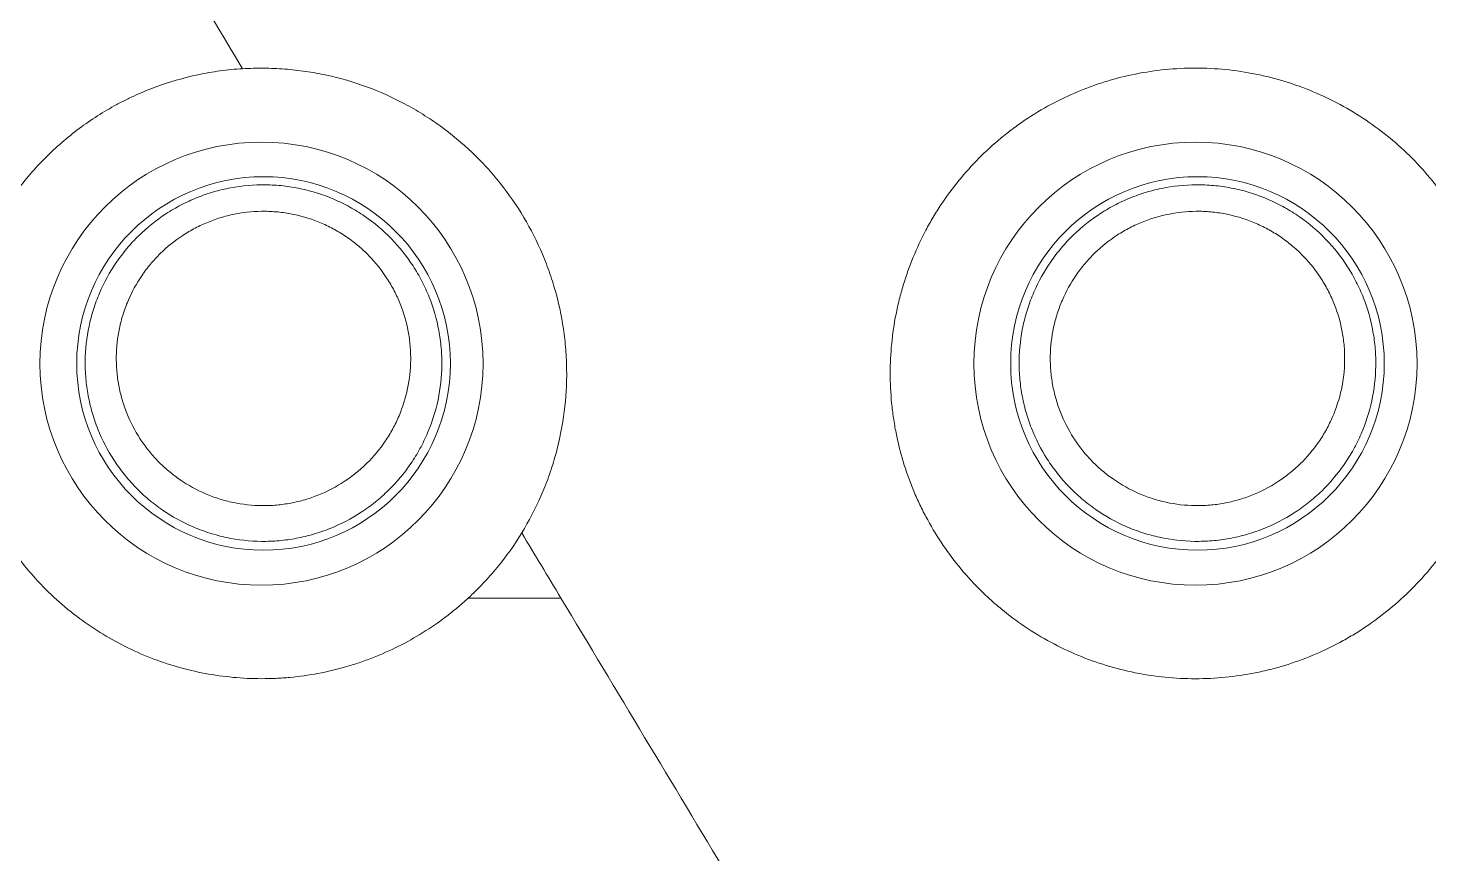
# Model space of a CAD drawing. Header units: inches. Extents: x 3778 to 56227, y -16914 to 35091.
# Drawn here: x 38179.234 to 38183.753, y -10632.125 to -10629.461 of the extents above; entities that cross this region are included whole.
import ezdxf

# ---------------------------------------------------------------- set-up
doc = ezdxf.new("R2010")
doc.units = ezdxf.units.IN
doc.header["$LTSCALE"] = 100
doc.header["$MEASUREMENT"] = 0
doc.layers.add('2-con', color=2, linetype='Continuous')
doc.layers.add('mark-B', color=2, linetype='Continuous', lineweight=20)

# ---------------------------------------------------------------- blocks, each defined once
blk = doc.blocks.new('무풍1way 일반')
at = {"layer": 'mark-B'}
for centre, radius in [((498.5502, -427.4618), 0.7146), ((498.5502, -427.4618), 0.7146), ((498.5502, -427.4618), 0.7146), ((498.5502, -427.4618), 0.7146), ((501.5626, -427.4618), 0.7146), ((501.5626, -427.4618), 0.7146), ((501.5626, -427.4618), 0.7146), ((501.5626, -427.4618), 0.7146), ((498.5437, -427.4625), 0.6025), ((501.556, -427.4625), 0.6025)]:
    blk.add_circle(centre, radius, dxfattribs=at)
for points in [[(500.0568, -425.8071), (500.2367, -426.1065), (500.4167, -426.406), (500.5967, -426.7054)], [(500.0568, -425.8071), (500.2367, -426.1065), (500.4167, -426.406), (500.5967, -426.7054)], [(500.8963, -426.7052), (500.7964, -426.7052), (500.6966, -426.7052), (500.5967, -426.7052)], [(500.8963, -426.7052), (500.7964, -426.7052), (500.6966, -426.7052), (500.5967, -426.7052)], [(500.5967, -426.7054), (500.6389, -426.7756), (500.6811, -426.8458), (500.7232, -426.9159)], [(500.5967, -426.7054), (500.6389, -426.7756), (500.6811, -426.8458), (500.7232, -426.9159)], [(500.7231, -426.9157), (500.7471, -426.8765), (500.8001, -426.8023), (500.8626, -426.7362), (500.8963, -426.7052)], [(500.7231, -426.9157), (500.7471, -426.8765), (500.8001, -426.8023), (500.8626, -426.7362), (500.8963, -426.7052)], [(501.6234, -428.4135), (501.8362, -428.7673), (502.0489, -429.1212), (502.2616, -429.475)], [(501.6234, -428.4135), (501.8362, -428.7673), (502.0489, -429.1212), (502.2616, -429.475)]]:
    blk.add_open_spline(points, degree=3, dxfattribs=at)
for points, knots in [([(498.5502, -428.4154), (498.6156, -428.4154), (498.6799, -428.4089), (498.7748, -428.3899), (498.8062, -428.382), (498.8528, -428.3678), (498.8683, -428.3627), (498.899, -428.3516), (498.9141, -428.3457), (498.9888, -428.3146), (499.0455, -428.2841), (499.1125, -428.2391), (499.1257, -428.2297), (499.1517, -428.2103), (499.1645, -428.2003), (499.202, -428.1693), (499.2258, -428.1475), (499.2937, -428.0792), (499.3343, -428.0295), (499.3791, -427.9621), (499.3878, -427.9484), (499.4043, -427.9206), (499.4279, -427.8786), (499.4619, -427.8062), (499.4834, -427.7459), (499.4973, -427.6998), (499.5016, -427.6843), (499.5094, -427.6529), (499.5129, -427.6372), (499.5285, -427.5582), (499.5347, -427.4947), (499.5347, -427.3989), (499.5332, -427.3668), (499.5285, -427.3186), (499.5265, -427.3025), (499.5218, -427.2707), (499.5191, -427.2549), (499.5036, -427.1765), (499.4852, -427.1153), (499.4547, -427.041), (499.4482, -427.0263), (499.4344, -426.997), (499.4272, -426.9825), (499.4045, -426.9398), (499.3881, -426.9122), (499.335, -426.8322), (499.2945, -426.7824), (499.2373, -426.7248), (499.2255, -426.7135), (499.2016, -426.6917), (499.1651, -426.66), (499.1007, -426.612), (499.0456, -426.5786), (498.9886, -426.5479), (498.959, -426.5338), (498.8692, -426.4963), (498.8076, -426.4775), (498.7125, -426.4584), (498.6803, -426.4536), (498.6153, -426.4471), (498.5829, -426.4455), (498.4859, -426.4454), (498.4217, -426.4517), (498.3419, -426.4676), (498.326, -426.4712), (498.2943, -426.4792), (498.2474, -426.4922), (498.1715, -426.5195), (498.1133, -426.5472), (498.0706, -426.5701), (498.0565, -426.5781), (498.0286, -426.5949), (498.0148, -426.6036), (497.9475, -426.6489), (497.8979, -426.6898), (497.8299, -426.7581), (497.8083, -426.7821), (497.7775, -426.8197), (497.7676, -426.8326), (497.7484, -426.8586), (497.7392, -426.8717), (497.6947, -426.9386), (497.6647, -426.9951), (497.6279, -427.0842), (497.617, -427.1149), (497.5984, -427.1765), (497.5906, -427.2075), (497.572, -427.3014), (497.5657, -427.3651), (497.5656, -427.4944), (497.5719, -427.5581), (497.5903, -427.652), (497.598, -427.683), (497.6165, -427.7446), (497.6274, -427.7753), (497.6641, -427.8645), (497.694, -427.921), (497.7472, -428.0012), (497.7662, -428.0272), (497.8073, -428.0776), (497.8289, -428.1016), (497.8968, -428.17), (497.9462, -428.211), (498.0267, -428.2653), (498.0548, -428.2822), (498.1118, -428.3129), (498.17, -428.3407), (498.2306, -428.3626), (498.2769, -428.3768), (498.2925, -428.3812), (498.324, -428.3892), (498.3399, -428.3928), (498.42, -428.4089), (498.4847, -428.4154), (498.5502, -428.4154)], [0, 0, 0, 0, 0.03125, 0.03125, 0.046875, 0.046875, 0.054687, 0.054687, 0.0625, 0.0625, 0.09375, 0.09375, 0.101562, 0.101562, 0.109375, 0.109375, 0.125, 0.125, 0.15625, 0.15625, 0.164062, 0.164062, 0.171875, 0.1875, 0.203125, 0.203125, 0.210937, 0.210937, 0.21875, 0.21875, 0.25, 0.25, 0.265625, 0.265625, 0.273437, 0.273437, 0.28125, 0.28125, 0.3125, 0.3125, 0.320312, 0.320312, 0.328125, 0.328125, 0.34375, 0.34375, 0.375, 0.375, 0.382812, 0.382812, 0.390625, 0.40625, 0.421875, 0.421875, 0.4375, 0.4375, 0.46875, 0.46875, 0.484375, 0.484375, 0.5, 0.5, 0.53125, 0.53125, 0.539062, 0.539062, 0.546875, 0.5625, 0.578125, 0.578125, 0.585937, 0.585937, 0.59375, 0.59375, 0.625, 0.625, 0.640625, 0.640625, 0.648437, 0.648437, 0.65625, 0.65625, 0.6875, 0.6875, 0.703125, 0.703125, 0.71875, 0.71875, 0.75, 0.75, 0.78125, 0.78125, 0.796875, 0.796875, 0.8125, 0.8125, 0.84375, 0.84375, 0.859375, 0.859375, 0.875, 0.875, 0.90625, 0.90625, 0.921875, 0.921875, 0.9375, 0.953125, 0.953125, 0.960938, 0.960938, 0.96875, 0.96875, 1, 1, 1, 1]), ([(498.5502, -428.4154), (498.6156, -428.4154), (498.6799, -428.4089), (498.7748, -428.3899), (498.8062, -428.382), (498.8528, -428.3678), (498.8683, -428.3627), (498.899, -428.3516), (498.9141, -428.3457), (498.9888, -428.3146), (499.0455, -428.2841), (499.1125, -428.2391), (499.1257, -428.2297), (499.1517, -428.2103), (499.1645, -428.2003), (499.202, -428.1693), (499.2258, -428.1475), (499.2937, -428.0792), (499.3343, -428.0295), (499.3791, -427.9621), (499.3878, -427.9484), (499.4043, -427.9206), (499.4279, -427.8786), (499.4619, -427.8062), (499.4834, -427.7459), (499.4973, -427.6998), (499.5016, -427.6843), (499.5094, -427.6529), (499.5129, -427.6372), (499.5285, -427.5582), (499.5347, -427.4947), (499.5347, -427.3989), (499.5332, -427.3668), (499.5285, -427.3186), (499.5265, -427.3025), (499.5218, -427.2707), (499.5191, -427.2549), (499.5036, -427.1765), (499.4852, -427.1153), (499.4547, -427.041), (499.4482, -427.0263), (499.4344, -426.997), (499.4272, -426.9825), (499.4045, -426.9398), (499.3881, -426.9122), (499.335, -426.8322), (499.2945, -426.7824), (499.2373, -426.7248), (499.2255, -426.7135), (499.2016, -426.6917), (499.1651, -426.66), (499.1007, -426.612), (499.0456, -426.5786), (498.9886, -426.5479), (498.959, -426.5338), (498.8692, -426.4963), (498.8076, -426.4775), (498.7125, -426.4584), (498.6803, -426.4536), (498.6153, -426.4471), (498.5829, -426.4455), (498.4859, -426.4454), (498.4217, -426.4517), (498.3419, -426.4676), (498.326, -426.4712), (498.2943, -426.4792), (498.2474, -426.4922), (498.1715, -426.5195), (498.1133, -426.5472), (498.0706, -426.5701), (498.0565, -426.5781), (498.0286, -426.5949), (498.0148, -426.6036), (497.9475, -426.6489), (497.8979, -426.6898), (497.8299, -426.7581), (497.8083, -426.7821), (497.7775, -426.8197), (497.7676, -426.8326), (497.7484, -426.8586), (497.7392, -426.8717), (497.6947, -426.9386), (497.6647, -426.9951), (497.6279, -427.0842), (497.617, -427.1149), (497.5984, -427.1765), (497.5906, -427.2075), (497.572, -427.3014), (497.5657, -427.3651), (497.5656, -427.4944), (497.5719, -427.5581), (497.5903, -427.652), (497.598, -427.683), (497.6165, -427.7446), (497.6274, -427.7753), (497.6641, -427.8645), (497.694, -427.921), (497.7472, -428.0012), (497.7662, -428.0272), (497.8073, -428.0776), (497.8289, -428.1016), (497.8968, -428.17), (497.9462, -428.211), (498.0267, -428.2653), (498.0548, -428.2822), (498.1118, -428.3129), (498.17, -428.3407), (498.2306, -428.3626), (498.2769, -428.3768), (498.2925, -428.3812), (498.324, -428.3892), (498.3399, -428.3928), (498.42, -428.4089), (498.4847, -428.4154), (498.5502, -428.4154)], [0, 0, 0, 0, 0.03125, 0.03125, 0.046875, 0.046875, 0.054687, 0.054687, 0.0625, 0.0625, 0.09375, 0.09375, 0.101562, 0.101562, 0.109375, 0.109375, 0.125, 0.125, 0.15625, 0.15625, 0.164062, 0.164062, 0.171875, 0.1875, 0.203125, 0.203125, 0.210937, 0.210937, 0.21875, 0.21875, 0.25, 0.25, 0.265625, 0.265625, 0.273437, 0.273437, 0.28125, 0.28125, 0.3125, 0.3125, 0.320312, 0.320312, 0.328125, 0.328125, 0.34375, 0.34375, 0.375, 0.375, 0.382812, 0.382812, 0.390625, 0.40625, 0.421875, 0.421875, 0.4375, 0.4375, 0.46875, 0.46875, 0.484375, 0.484375, 0.5, 0.5, 0.53125, 0.53125, 0.539062, 0.539062, 0.546875, 0.5625, 0.578125, 0.578125, 0.585937, 0.585937, 0.59375, 0.59375, 0.625, 0.625, 0.640625, 0.640625, 0.648437, 0.648437, 0.65625, 0.65625, 0.6875, 0.6875, 0.703125, 0.703125, 0.71875, 0.71875, 0.75, 0.75, 0.78125, 0.78125, 0.796875, 0.796875, 0.8125, 0.8125, 0.84375, 0.84375, 0.859375, 0.859375, 0.875, 0.875, 0.90625, 0.90625, 0.921875, 0.921875, 0.9375, 0.953125, 0.953125, 0.960938, 0.960938, 0.96875, 0.96875, 1, 1, 1, 1]), ([(500.8963, -426.7052), (500.9075, -426.6949), (500.919, -426.6849), (500.9425, -426.6652), (500.9545, -426.6556), (500.9909, -426.6279), (501.016, -426.6106), (501.0931, -426.5625), (501.1474, -426.5353), (501.2188, -426.5074), (501.2333, -426.5021), (501.2624, -426.4923), (501.3062, -426.4787), (501.3802, -426.4612), (501.4404, -426.4527), (501.4859, -426.4484), (501.5012, -426.4474), (501.5318, -426.446), (501.5472, -426.4456), (501.6242, -426.4456), (501.6848, -426.4514), (501.7744, -426.4683), (501.8041, -426.4753), (501.8629, -426.4921), (501.8922, -426.502), (501.9776, -426.5354), (502.0318, -426.5627), (502.1091, -426.6109), (502.1342, -426.6282), (502.1708, -426.6561), (502.1827, -426.6657), (502.2061, -426.6852), (502.2175, -426.6953), (502.2287, -426.7056)], [0, 0, 0, 0, 0.03125, 0.03125, 0.0625, 0.0625, 0.125, 0.125, 0.25, 0.25, 0.28125, 0.28125, 0.3125, 0.375, 0.4375, 0.4375, 0.46875, 0.46875, 0.5, 0.5, 0.625, 0.625, 0.6875, 0.6875, 0.75, 0.75, 0.875, 0.875, 0.9375, 0.9375, 0.96875, 0.96875, 1, 1, 1, 1]), ([(500.8963, -426.7052), (500.9075, -426.6949), (500.919, -426.6849), (500.9425, -426.6652), (500.9545, -426.6556), (500.9909, -426.6279), (501.016, -426.6106), (501.0931, -426.5625), (501.1474, -426.5353), (501.2188, -426.5074), (501.2333, -426.5021), (501.2624, -426.4923), (501.3062, -426.4787), (501.3802, -426.4612), (501.4404, -426.4527), (501.4859, -426.4484), (501.5012, -426.4474), (501.5318, -426.446), (501.5472, -426.4456), (501.6242, -426.4456), (501.6848, -426.4514), (501.7744, -426.4683), (501.8041, -426.4753), (501.8629, -426.4921), (501.8922, -426.502), (501.9776, -426.5354), (502.0318, -426.5627), (502.1091, -426.6109), (502.1342, -426.6282), (502.1708, -426.6561), (502.1827, -426.6657), (502.2061, -426.6852), (502.2175, -426.6953), (502.2287, -426.7056)], [0, 0, 0, 0, 0.03125, 0.03125, 0.0625, 0.0625, 0.125, 0.125, 0.25, 0.25, 0.28125, 0.28125, 0.3125, 0.375, 0.4375, 0.4375, 0.46875, 0.46875, 0.5, 0.5, 0.625, 0.625, 0.6875, 0.6875, 0.75, 0.75, 0.875, 0.875, 0.9375, 0.9375, 0.96875, 0.96875, 1, 1, 1, 1]), ([(502.2287, -426.7056), (502.264, -426.738), (502.2967, -426.7728), (502.3419, -426.8285), (502.3563, -426.8477), (502.3838, -426.8872), (502.3969, -426.9076), (502.4336, -426.9695), (502.4761, -427.0549), (502.506, -427.1456), (502.5293, -427.2391), (502.5374, -427.2862), (502.5468, -427.3808), (502.548, -427.4283), (502.5453, -427.488), (502.5445, -427.5), (502.5425, -427.524), (502.5413, -427.536), (502.537, -427.5717), (502.5333, -427.5953), (502.5197, -427.6655), (502.5072, -427.7114), (502.4836, -427.7788), (502.4749, -427.8011), (502.4558, -427.8452), (502.4453, -427.867), (502.4119, -427.9307), (502.3615, -428.0117), (502.2998, -428.085), (502.249, -428.1369), (502.2315, -428.1535), (502.1954, -428.1853), (502.1769, -428.2004), (502.1198, -428.2438), (502.0796, -428.27), (502.0268, -428.2991), (502.0162, -428.3047), (501.9945, -428.3156), (501.9835, -428.3209), (501.9505, -428.336), (501.9282, -428.3453), (501.8606, -428.3704), (501.8145, -428.3838), (501.7439, -428.3988), (501.7201, -428.403), (501.6721, -428.4096), (501.6478, -428.412), (501.6235, -428.4135)], [0, 0, 0, 0, 0.0625, 0.0625, 0.09375, 0.09375, 0.125, 0.125, 0.1875, 0.25, 0.25, 0.3125, 0.3125, 0.375, 0.375, 0.390625, 0.390625, 0.40625, 0.40625, 0.4375, 0.4375, 0.5, 0.5, 0.53125, 0.53125, 0.5625, 0.5625, 0.625, 0.6875, 0.6875, 0.71875, 0.71875, 0.75, 0.75, 0.8125, 0.8125, 0.828125, 0.828125, 0.84375, 0.84375, 0.875, 0.875, 0.9375, 0.9375, 0.96875, 0.96875, 1, 1, 1, 1]), ([(502.2287, -426.7056), (502.264, -426.738), (502.2967, -426.7728), (502.3419, -426.8285), (502.3563, -426.8477), (502.3838, -426.8872), (502.3969, -426.9076), (502.4336, -426.9695), (502.4761, -427.0549), (502.506, -427.1456), (502.5293, -427.2391), (502.5374, -427.2862), (502.5468, -427.3808), (502.548, -427.4283), (502.5453, -427.488), (502.5445, -427.5), (502.5425, -427.524), (502.5413, -427.536), (502.537, -427.5717), (502.5333, -427.5953), (502.5197, -427.6655), (502.5072, -427.7114), (502.4836, -427.7788), (502.4749, -427.8011), (502.4558, -427.8452), (502.4453, -427.867), (502.4119, -427.9307), (502.3615, -428.0117), (502.2998, -428.085), (502.249, -428.1369), (502.2315, -428.1535), (502.1954, -428.1853), (502.1769, -428.2004), (502.1198, -428.2438), (502.0796, -428.27), (502.0268, -428.2991), (502.0162, -428.3047), (501.9945, -428.3156), (501.9835, -428.3209), (501.9505, -428.336), (501.9282, -428.3453), (501.8606, -428.3704), (501.8145, -428.3838), (501.7439, -428.3988), (501.7201, -428.403), (501.6721, -428.4096), (501.6478, -428.412), (501.6235, -428.4135)], [0, 0, 0, 0, 0.0625, 0.0625, 0.09375, 0.09375, 0.125, 0.125, 0.1875, 0.25, 0.25, 0.3125, 0.3125, 0.375, 0.375, 0.390625, 0.390625, 0.40625, 0.40625, 0.4375, 0.4375, 0.5, 0.5, 0.53125, 0.53125, 0.5625, 0.5625, 0.625, 0.6875, 0.6875, 0.71875, 0.71875, 0.75, 0.75, 0.8125, 0.8125, 0.828125, 0.828125, 0.84375, 0.84375, 0.875, 0.875, 0.9375, 0.9375, 0.96875, 0.96875, 1, 1, 1, 1]), ([(498.1294, -427.8627), (498.1031, -427.8353), (498.0798, -427.8058), (498.0494, -427.7584), (498.04, -427.7421), (498.0228, -427.7083), (498.0151, -427.6911), (497.9946, -427.6388), (497.9844, -427.6029), (497.9744, -427.5474), (497.9719, -427.5285), (497.9689, -427.4911), (497.9683, -427.4724), (497.9693, -427.4164), (497.9735, -427.3792), (497.9895, -427.3052), (498.001, -427.2696), (498.0233, -427.2181), (498.0316, -427.2013), (498.0498, -427.1684), (498.0599, -427.1522), (498.092, -427.1057), (498.1162, -427.0772), (498.1566, -427.0379), (498.1708, -427.0255), (498.2005, -427.0018), (498.2159, -426.9908), (498.2633, -426.9602), (498.2966, -426.943), (498.3494, -426.9221), (498.3676, -426.9159), (498.4039, -426.9055), (498.4406, -426.897), (498.4779, -426.8921), (498.5061, -426.8897), (498.5156, -426.8892), (498.5345, -426.8886), (498.5441, -426.8885), (498.5916, -426.8893), (498.629, -426.8937), (498.6842, -426.9057), (498.7024, -426.9106), (498.7295, -426.9194), (498.7385, -426.9225), (498.7563, -426.9292), (498.7651, -426.9328), (498.8083, -426.9517), (498.8411, -426.97), (498.8875, -427.0023), (498.9026, -427.0139), (498.9315, -427.0385), (498.9452, -427.0515), (498.9714, -427.0788), (498.9839, -427.0931), (499.0073, -427.1228), (499.0182, -427.1381), (499.0484, -427.1854), (499.0654, -427.2187), (499.0827, -427.2627), (499.0859, -427.2717), (499.0919, -427.2895), (499.1002, -427.3164), (499.1107, -427.3619), (499.1155, -427.399), (499.1185, -427.4364), (499.1191, -427.4554), (499.1181, -427.5119), (499.1138, -427.549), (499.1019, -427.6038), (499.097, -427.6219), (499.0854, -427.6579), (499.0788, -427.6756), (499.0564, -427.7272), (499.0382, -427.7598), (499.0061, -427.8063), (498.9945, -427.8214), (498.9701, -427.8502), (498.9573, -427.8639), (498.9169, -427.903), (498.8875, -427.9264), (498.8396, -427.9573), (498.8232, -427.9668), (498.7897, -427.984), (498.7555, -427.9995), (498.7198, -428.0116), (498.6834, -428.022), (498.6648, -428.0263), (498.6089, -428.0365), (498.5714, -428.0395), (498.5148, -428.0385), (498.4959, -428.0372), (498.458, -428.0328), (498.4394, -428.0297), (498.3842, -428.0176), (498.3484, -428.0061), (498.3049, -427.9871), (498.2963, -427.9831), (498.2793, -427.9746), (498.2542, -427.9614), (498.2304, -427.9464), (498.1843, -427.9144), (498.1558, -427.8901), (498.1294, -427.8627)], [0, 0, 0, 0, 0.03125, 0.03125, 0.046875, 0.046875, 0.0625, 0.0625, 0.09375, 0.09375, 0.109375, 0.109375, 0.125, 0.125, 0.15625, 0.15625, 0.1875, 0.1875, 0.203125, 0.203125, 0.21875, 0.21875, 0.25, 0.25, 0.265625, 0.265625, 0.28125, 0.28125, 0.3125, 0.3125, 0.328125, 0.328125, 0.34375, 0.359375, 0.359375, 0.367188, 0.367188, 0.375, 0.375, 0.40625, 0.40625, 0.421875, 0.421875, 0.429688, 0.429688, 0.4375, 0.4375, 0.46875, 0.46875, 0.484375, 0.484375, 0.5, 0.5, 0.515625, 0.515625, 0.53125, 0.53125, 0.5625, 0.5625, 0.570313, 0.570313, 0.578125, 0.59375, 0.609375, 0.609375, 0.625, 0.625, 0.65625, 0.65625, 0.671875, 0.671875, 0.6875, 0.6875, 0.71875, 0.71875, 0.734375, 0.734375, 0.75, 0.75, 0.78125, 0.78125, 0.796875, 0.796875, 0.8125, 0.828125, 0.828125, 0.84375, 0.84375, 0.875, 0.875, 0.890625, 0.890625, 0.90625, 0.90625, 0.9375, 0.9375, 0.945313, 0.945313, 0.953125, 0.96875, 0.96875, 1, 1, 1, 1]), ([(501.1441, -427.8651), (501.1175, -427.8378), (501.0941, -427.8085), (501.0634, -427.7612), (501.054, -427.745), (501.0366, -427.7113), (501.0287, -427.6942), (501.0079, -427.6419), (500.9975, -427.6061), (500.9872, -427.5507), (500.9846, -427.5318), (500.9814, -427.4944), (500.9807, -427.4757), (500.9814, -427.4197), (500.9854, -427.3825), (501.001, -427.3084), (501.0123, -427.2727), (501.0342, -427.2212), (501.0424, -427.2043), (501.0605, -427.1713), (501.0704, -427.155), (501.1023, -427.1084), (501.1263, -427.0797), (501.1665, -427.0402), (501.1806, -427.0276), (501.2102, -427.0038), (501.2255, -426.9927), (501.2727, -426.9618), (501.306, -426.9444), (501.3587, -426.9232), (501.3767, -426.9169), (501.413, -426.9064), (501.4497, -426.8976), (501.4869, -426.8925), (501.5151, -426.89), (501.5246, -426.8894), (501.5435, -426.8887), (501.5531, -426.8885), (501.6006, -426.8891), (501.6381, -426.8932), (501.6933, -426.9049), (501.7115, -426.9097), (501.7387, -426.9183), (501.7477, -426.9214), (501.7655, -426.928), (501.7743, -426.9315), (501.8176, -426.9502), (501.8505, -426.9683), (501.8972, -427.0003), (501.9123, -427.0119), (501.9413, -427.0363), (501.9551, -427.0492), (501.9815, -427.0763), (501.9941, -427.0906), (502.0176, -427.1201), (502.0286, -427.1354), (502.0591, -427.1825), (502.0763, -427.2157), (502.0938, -427.2596), (502.0971, -427.2685), (502.1032, -427.2864), (502.1117, -427.3132), (502.1224, -427.3587), (502.1275, -427.3957), (502.1307, -427.4331), (502.1314, -427.4521), (502.1307, -427.5086), (502.1265, -427.5457), (502.115, -427.6006), (502.1102, -427.6187), (502.0989, -427.6548), (502.0923, -427.6725), (502.0702, -427.7242), (502.0522, -427.757), (502.0204, -427.8036), (502.0089, -427.8188), (501.9847, -427.8477), (501.9719, -427.8615), (501.9318, -427.9008), (501.9025, -427.9244), (501.8548, -427.9556), (501.8384, -427.9652), (501.805, -427.9825), (501.7709, -427.9982), (501.7353, -428.0106), (501.699, -428.0212), (501.6804, -428.0256), (501.6245, -428.0361), (501.5871, -428.0393), (501.5305, -428.0386), (501.5115, -428.0375), (501.4736, -428.0333), (501.455, -428.0303), (501.3997, -428.0185), (501.3639, -428.0072), (501.3203, -427.9884), (501.3116, -427.9845), (501.2946, -427.9761), (501.2694, -427.963), (501.2455, -427.9482), (501.1993, -427.9164), (501.1706, -427.8923), (501.1441, -427.8651)], [0, 0, 0, 0, 0.03125, 0.03125, 0.046875, 0.046875, 0.0625, 0.0625, 0.09375, 0.09375, 0.109375, 0.109375, 0.125, 0.125, 0.15625, 0.15625, 0.1875, 0.1875, 0.203125, 0.203125, 0.21875, 0.21875, 0.25, 0.25, 0.265625, 0.265625, 0.28125, 0.28125, 0.3125, 0.3125, 0.328125, 0.328125, 0.34375, 0.359375, 0.359375, 0.367187, 0.367187, 0.375, 0.375, 0.40625, 0.40625, 0.421875, 0.421875, 0.429687, 0.429687, 0.4375, 0.4375, 0.46875, 0.46875, 0.484375, 0.484375, 0.5, 0.5, 0.515625, 0.515625, 0.53125, 0.53125, 0.5625, 0.5625, 0.570312, 0.570312, 0.578125, 0.59375, 0.609375, 0.609375, 0.625, 0.625, 0.65625, 0.65625, 0.671875, 0.671875, 0.6875, 0.6875, 0.71875, 0.71875, 0.734375, 0.734375, 0.75, 0.75, 0.78125, 0.78125, 0.796875, 0.796875, 0.8125, 0.828125, 0.828125, 0.84375, 0.84375, 0.875, 0.875, 0.890625, 0.890625, 0.90625, 0.90625, 0.9375, 0.9375, 0.945312, 0.945312, 0.953125, 0.96875, 0.96875, 1, 1, 1, 1]), ([(500.7233, -426.916), (500.7, -426.9539), (500.6794, -426.9933), (500.6525, -427.0546), (500.6442, -427.0753), (500.629, -427.1176), (500.6221, -427.139), (500.6038, -427.2034), (500.5853, -427.2902), (500.5786, -427.379), (500.5781, -427.4464), (500.5788, -427.4688), (500.5815, -427.5133), (500.5836, -427.5354), (500.5922, -427.6014), (500.6009, -427.6449), (500.6183, -427.7094), (500.6249, -427.7307), (500.6396, -427.7732), (500.6476, -427.7942), (500.6738, -427.8559), (500.7139, -427.9352), (500.7646, -428.0087), (500.8067, -428.0616), (500.8214, -428.0787), (500.8516, -428.1118), (500.8673, -428.1278), (500.9157, -428.1739), (500.95, -428.2025), (501.0045, -428.2418), (501.0232, -428.2544), (501.0616, -428.2783), (501.0812, -428.2896), (501.1408, -428.3213), (501.2225, -428.3577), (501.3089, -428.3829), (501.3754, -428.3974), (501.3978, -428.4015), (501.4425, -428.408), (501.4875, -428.413), (501.5327, -428.4149), (501.5782, -428.4153), (501.6008, -428.4146), (501.6233, -428.4132)], [0, 0, 0, 0, 0.0625, 0.0625, 0.09375, 0.09375, 0.125, 0.125, 0.1875, 0.25, 0.25, 0.28125, 0.28125, 0.3125, 0.3125, 0.375, 0.375, 0.40625, 0.40625, 0.4375, 0.4375, 0.5, 0.5625, 0.5625, 0.59375, 0.59375, 0.625, 0.625, 0.6875, 0.6875, 0.71875, 0.71875, 0.75, 0.75, 0.8125, 0.875, 0.875, 0.90625, 0.90625, 0.9375, 0.96875, 0.96875, 1, 1, 1, 1]), ([(500.7233, -426.916), (500.7, -426.9539), (500.6794, -426.9933), (500.6525, -427.0546), (500.6442, -427.0753), (500.629, -427.1176), (500.6221, -427.139), (500.6038, -427.2034), (500.5853, -427.2902), (500.5786, -427.379), (500.5781, -427.4464), (500.5788, -427.4688), (500.5815, -427.5133), (500.5836, -427.5354), (500.5922, -427.6014), (500.6009, -427.6449), (500.6183, -427.7094), (500.6249, -427.7307), (500.6396, -427.7732), (500.6476, -427.7942), (500.6738, -427.8559), (500.7139, -427.9352), (500.7646, -428.0087), (500.8067, -428.0616), (500.8214, -428.0787), (500.8516, -428.1118), (500.8673, -428.1278), (500.9157, -428.1739), (500.95, -428.2025), (501.0045, -428.2418), (501.0232, -428.2544), (501.0616, -428.2783), (501.0812, -428.2896), (501.1408, -428.3213), (501.2225, -428.3577), (501.3089, -428.3829), (501.3754, -428.3974), (501.3978, -428.4015), (501.4425, -428.408), (501.4875, -428.413), (501.5327, -428.4149), (501.5782, -428.4153), (501.6008, -428.4146), (501.6233, -428.4132)], [0, 0, 0, 0, 0.0625, 0.0625, 0.09375, 0.09375, 0.125, 0.125, 0.1875, 0.25, 0.25, 0.28125, 0.28125, 0.3125, 0.3125, 0.375, 0.375, 0.40625, 0.40625, 0.4375, 0.4375, 0.5, 0.5625, 0.5625, 0.59375, 0.59375, 0.625, 0.625, 0.6875, 0.6875, 0.71875, 0.71875, 0.75, 0.75, 0.8125, 0.875, 0.875, 0.90625, 0.90625, 0.9375, 0.96875, 0.96875, 1, 1, 1, 1]), ([(498.2016, -427.8079), (498.2125, -427.8192), (498.2239, -427.8299), (498.2476, -427.8501), (498.2722, -427.8691), (498.2985, -427.8855), (498.3257, -427.9007), (498.3398, -427.9077), (498.3829, -427.9265), (498.4125, -427.936), (498.4581, -427.946), (498.4736, -427.9485), (498.5048, -427.9521), (498.5205, -427.9532), (498.5673, -427.9539), (498.5983, -427.9514), (498.6445, -427.9429), (498.6599, -427.9393), (498.69, -427.9306), (498.7194, -427.9206), (498.7477, -427.9077), (498.7753, -427.8934), (498.7889, -427.8856), (498.8284, -427.86), (498.8526, -427.8406), (498.8858, -427.8082), (498.8964, -427.7969), (498.9165, -427.7731), (498.926, -427.7606), (498.9524, -427.7222), (498.9673, -427.6953), (498.9857, -427.6527), (498.9912, -427.6381), (499.0007, -427.6085), (499.0046, -427.5935), (499.0143, -427.5483), (499.0179, -427.5177), (499.0187, -427.4712), (499.0182, -427.4556), (499.0157, -427.4248), (499.0117, -427.3942), (499.0047, -427.3642), (498.9963, -427.3345), (498.9914, -427.3197), (498.9743, -427.2762), (498.9602, -427.2487), (498.9353, -427.2097), (498.9263, -427.1971), (498.907, -427.1726), (498.8967, -427.1608), (498.8751, -427.1383), (498.8637, -427.1276), (498.8399, -427.1073), (498.8274, -427.0977), (498.789, -427.071), (498.762, -427.0559), (498.7191, -427.0372), (498.7044, -427.0316), (498.6745, -427.022), (498.6594, -427.0179), (498.6138, -427.008), (498.5829, -427.0044), (498.5357, -427.0037), (498.5199, -427.0042), (498.4888, -427.0068), (498.458, -427.0109), (498.4277, -427.018), (498.3977, -427.0266), (498.3827, -427.0317), (498.3391, -427.0491), (498.3115, -427.0633), (498.2724, -427.0887), (498.2598, -427.0978), (498.2353, -427.1174), (498.2236, -427.1277), (498.1903, -427.1601), (498.1703, -427.1837), (498.1439, -427.2221), (498.1356, -427.2355), (498.1206, -427.2627), (498.1138, -427.2765), (498.0956, -427.319), (498.0861, -427.3484), (498.073, -427.4093), (498.0695, -427.44), (498.0688, -427.4861), (498.0692, -427.5015), (498.0717, -427.5324), (498.0738, -427.5479), (498.082, -427.5936), (498.0904, -427.6232), (498.1073, -427.6664), (498.1137, -427.6805), (498.1279, -427.7084), (498.1356, -427.7218), (498.1607, -427.7609), (498.1799, -427.7853), (498.2016, -427.8079)], [0, 0, 0, 0, 0.015625, 0.015625, 0.03125, 0.046875, 0.046875, 0.0625, 0.0625, 0.09375, 0.09375, 0.109375, 0.109375, 0.125, 0.125, 0.15625, 0.15625, 0.171875, 0.171875, 0.1875, 0.203125, 0.203125, 0.21875, 0.21875, 0.25, 0.25, 0.265625, 0.265625, 0.28125, 0.28125, 0.3125, 0.3125, 0.328125, 0.328125, 0.34375, 0.34375, 0.375, 0.375, 0.390625, 0.390625, 0.40625, 0.421875, 0.421875, 0.4375, 0.4375, 0.46875, 0.46875, 0.484375, 0.484375, 0.5, 0.5, 0.515625, 0.515625, 0.53125, 0.53125, 0.5625, 0.5625, 0.578125, 0.578125, 0.59375, 0.59375, 0.625, 0.625, 0.640625, 0.640625, 0.65625, 0.671875, 0.671875, 0.6875, 0.6875, 0.71875, 0.71875, 0.734375, 0.734375, 0.75, 0.75, 0.78125, 0.78125, 0.796875, 0.796875, 0.8125, 0.8125, 0.84375, 0.84375, 0.875, 0.875, 0.890625, 0.890625, 0.90625, 0.90625, 0.9375, 0.9375, 0.953125, 0.953125, 0.96875, 0.96875, 1, 1, 1, 1]), ([(501.2159, -427.8098), (501.2268, -427.8211), (501.2383, -427.8318), (501.2621, -427.8518), (501.2867, -427.8706), (501.3132, -427.8869), (501.3404, -427.9019), (501.3546, -427.9089), (501.3978, -427.9274), (501.4275, -427.9368), (501.4732, -427.9464), (501.4886, -427.9489), (501.5199, -427.9523), (501.5356, -427.9532), (501.5824, -427.9537), (501.6134, -427.951), (501.6595, -427.9423), (501.6749, -427.9386), (501.7049, -427.9297), (501.7343, -427.9195), (501.7625, -427.9065), (501.79, -427.892), (501.8035, -427.8841), (501.8429, -427.8583), (501.867, -427.8387), (501.9001, -427.8062), (501.9106, -427.7948), (501.9306, -427.7709), (501.94, -427.7584), (501.9662, -427.7198), (501.9809, -427.6928), (501.9991, -427.6501), (502.0045, -427.6355), (502.0138, -427.6058), (502.0177, -427.5908), (502.0271, -427.5455), (502.0305, -427.515), (502.031, -427.4684), (502.0304, -427.4528), (502.0278, -427.422), (502.0236, -427.3915), (502.0165, -427.3615), (502.0079, -427.3318), (502.0029, -427.3171), (501.9855, -427.2737), (501.9713, -427.2463), (501.9461, -427.2074), (501.9371, -427.1948), (501.9177, -427.1705), (501.9073, -427.1587), (501.8855, -427.1363), (501.8741, -427.1257), (501.8502, -427.1055), (501.8376, -427.0959), (501.7991, -427.0695), (501.7719, -427.0545), (501.729, -427.0361), (501.7142, -427.0306), (501.6842, -427.0212), (501.6691, -427.0172), (501.6235, -427.0076), (501.5925, -427.0042), (501.5453, -427.0037), (501.5296, -427.0043), (501.4985, -427.0071), (501.4677, -427.0114), (501.4374, -427.0186), (501.4074, -427.0274), (501.3925, -427.0326), (501.349, -427.0502), (501.3215, -427.0647), (501.2826, -427.0902), (501.27, -427.0994), (501.2456, -427.1191), (501.2339, -427.1295), (501.2008, -427.1622), (501.181, -427.1859), (501.1548, -427.2244), (501.1466, -427.2378), (501.1318, -427.2651), (501.1251, -427.279), (501.107, -427.3215), (501.0977, -427.351), (501.085, -427.412), (501.0817, -427.4427), (501.0812, -427.4888), (501.0817, -427.5042), (501.0844, -427.5351), (501.0865, -427.5506), (501.095, -427.5962), (501.1036, -427.6258), (501.1208, -427.6688), (501.1272, -427.683), (501.1416, -427.7107), (501.1494, -427.7241), (501.1747, -427.7631), (501.194, -427.7874), (501.2159, -427.8098)], [0, 0, 0, 0, 0.015625, 0.015625, 0.03125, 0.046875, 0.046875, 0.0625, 0.0625, 0.09375, 0.09375, 0.109375, 0.109375, 0.125, 0.125, 0.15625, 0.15625, 0.171875, 0.171875, 0.1875, 0.203125, 0.203125, 0.21875, 0.21875, 0.25, 0.25, 0.265625, 0.265625, 0.28125, 0.28125, 0.3125, 0.3125, 0.328125, 0.328125, 0.34375, 0.34375, 0.375, 0.375, 0.390625, 0.390625, 0.40625, 0.421875, 0.421875, 0.4375, 0.4375, 0.46875, 0.46875, 0.484375, 0.484375, 0.5, 0.5, 0.515625, 0.515625, 0.53125, 0.53125, 0.5625, 0.5625, 0.578125, 0.578125, 0.59375, 0.59375, 0.625, 0.625, 0.640625, 0.640625, 0.65625, 0.671875, 0.671875, 0.6875, 0.6875, 0.71875, 0.71875, 0.734375, 0.734375, 0.75, 0.75, 0.78125, 0.78125, 0.796875, 0.796875, 0.8125, 0.8125, 0.84375, 0.84375, 0.875, 0.875, 0.890625, 0.890625, 0.90625, 0.90625, 0.9375, 0.9375, 0.953125, 0.953125, 0.96875, 0.96875, 1, 1, 1, 1])]:
    blk.add_open_spline(points, degree=3, knots=knots, dxfattribs=at)
blk = doc.blocks.new('dpdjzjs')
at = {"layer": 'mark-B', "rotation": 180}
blk.add_blockref('무풍1way 일반', (174652.4147, 90772.4371), dxfattribs=at)

msp = doc.modelspace()

# ---------------------------------------------------------------- block references
at = {"layer": '2-con'}
msp.add_blockref('dpdjzjs', (-135970.8648, -101830.4424), dxfattribs=at)

doc.saveas('drawing.dxf')
